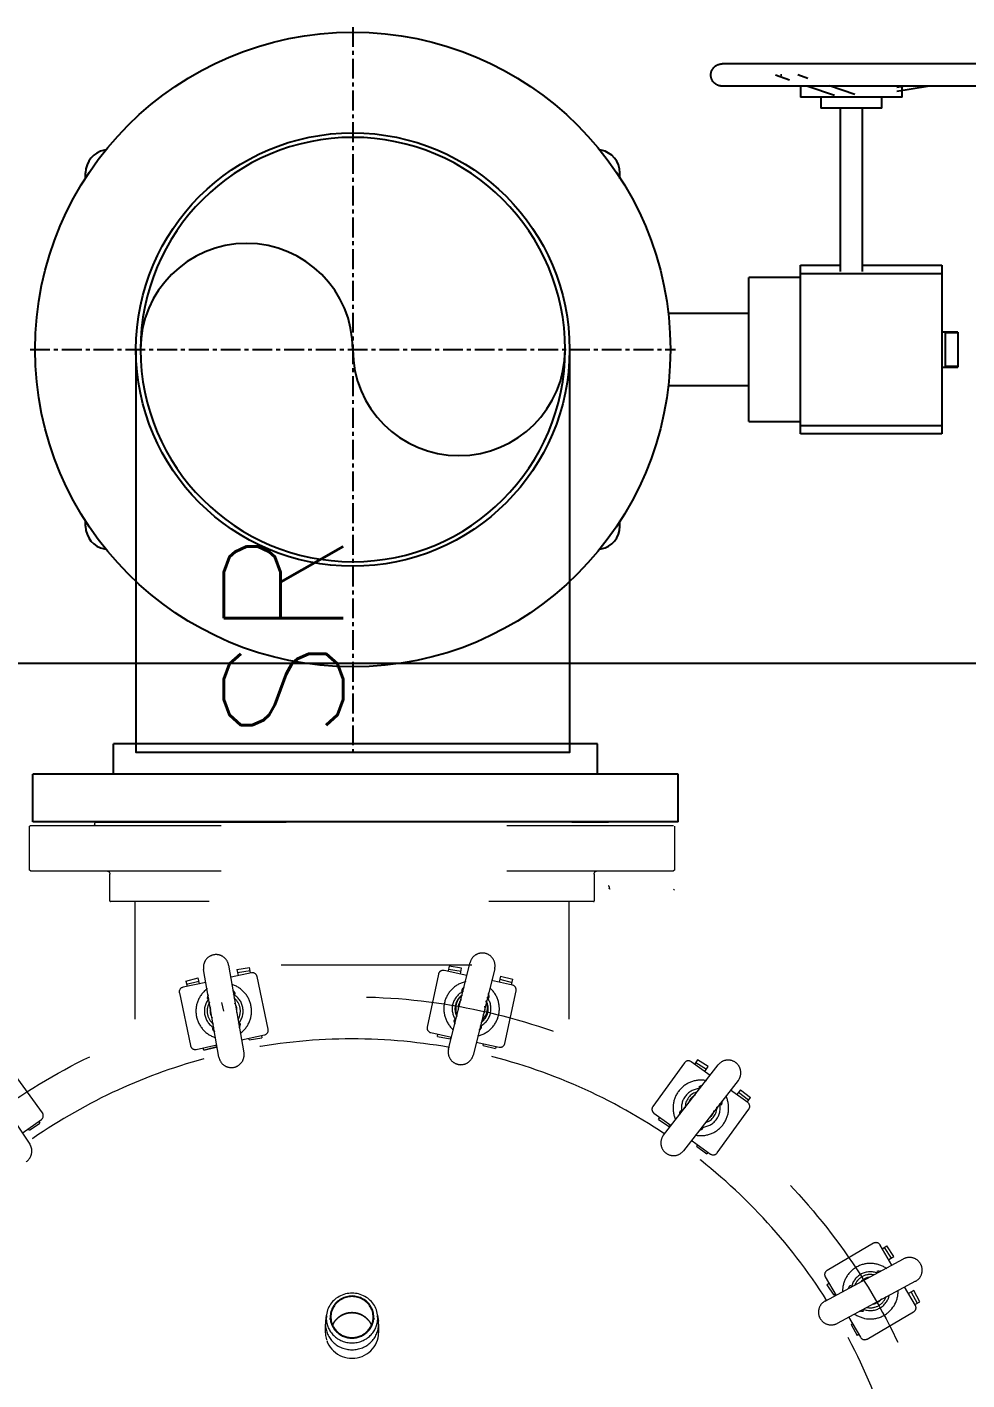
# Model space of a CAD drawing. Extents: x -181672 to 290600, y -29000 to 395522.
# Drawn here: x 1653 to 2244, y 37752 to 38605 of the extents above; entities that cross this region are included whole.
import ezdxf

# ---------------------------------------------------------------- set-up
doc = ezdxf.new("R2010")
doc.units = 0
doc.header["$LTSCALE"] = 10
doc.linetypes.add('XFM7P20PCW$0$CENTER', pattern=[2, 1.25, -0.25, 0.25, -0.25])
doc.linetypes.add('XFM7Q20PCW-200K$0$ACAD_ISO03W100', pattern=[30, 12, -18])
doc.layers.add('XFM7P20PCW$0$P-PCWR-20.7-P', color=252, linetype='Continuous')
doc.layers.add('XFM7Q20PCW-200K$0$PCW EQ (FUTURE)', color=252, linetype='XFM7Q20PCW-200K$0$ACAD_ISO03W100', lineweight=9)
doc.styles.add('XFM7P20PCW$0$Standard', font='txt.shx', dxfattribs={"bigfont": 'chineset.shx'})

# ---------------------------------------------------------------- blocks, each defined once
blk = doc.blocks.new('XFM7P20PCW$0$A$C4C7F1D6B')
at = {"color": 1, "linetype": 'XFM7P20PCW$0$CENTER'}
for p, q in [((0, 203.2), (0, -203.2)), ((203.2, 0), (-254, 0))]:
    blk.add_line(p, q, dxfattribs=at)
at = {"color": 0}
blk.add_lwpolyline([(0, -136.53), (-254, -136.53), (-254, 136.52), (0, 136.52)], dxfattribs=at)
blk.add_circle((0, 0), 136.53, dxfattribs=at)
at = {"color": 0, "style": 'XFM7P20PCW$0$Standard'}
blk.add_text('SR', height=75, dxfattribs=at).set_placement((-246.31, 6.16))
blk = doc.blocks.new('XFM7P20PCW$0$SL250')
at = {"color": 3}
for p, q in [((1.905, -20.32), (1.905, 20.32)), ((4.92125, 20.32), (1.905, 20.32)), ((4.92125, -20.32), (4.92125, 20.32)), ((1.905, 15.24), (0, 15.24)), ((0, -15.24), (0, 15.24)), ((1.905, -15.24), (0, -15.24)), ((4.92125, -20.32), (1.905, -20.32))]:
    blk.add_line(p, q, dxfattribs=at)
blk = doc.blocks.new('XFM7P20PCW$0$BV-250A-T')
for p, q in [((-180, 395.5), (-180, 232.5)), ((-166, 395.5), (-166, 232.5)), ((-11, 381), (11, 381)), ((-11, 381), (-11, 371)), ((-10.49, 381), (-10.49, 373)), ((10.49, 373), (10.49, 381)), ((11, 371), (11, 381)), ((-53.13, 371), (53.13, 371)), ((-53.13, 321), (-53.13, 371)), ((-47.82, 282), (-47.82, 371)), ((-10.65, 373), (-11, 373)), ((-10.49, 373), (10.49, 373)), ((10.53, 373), (11, 373)), ((47.82, 282), (47.82, 371)), ((53.13, 371), (53.13, 282)), ((-162.7, 342.54), (-166.04, 361.99)), ((-166.05, 348.07), (-165.11, 342.54)), ((-159, 346), (-166, 346)), ((-159, 346), (-159, 282)), ((-152, 333.2), (-159, 333.2)), ((-152, 333.2), (-152, 294.8)), ((-160.65, 316.2), (-166.18, 300.1)), ((-49.11, 321), (-152, 321)), ((-152, 307), (-49.11, 307)), ((-53.13, 282), (-53.13, 307)), ((-166.06, 286.45), (-160.29, 303.25)), ((-159, 294.8), (-152, 294.8)), ((-170.87, 286.45), (-173, 280.25)), ((-166, 282), (-159, 282)), ((53.13, 282), (-53.13, 282)), ((-45.33, 282), (-45.33, 249.46)), ((45.33, 249.46), (45.33, 282)), ((-173, 266.25), (-169.96, 275.09)), ((-173, 269.26), (-173, 270.27)), ((45.33, 249.46), (-45.33, 249.46)), ((-22.67, 249.46), (-22.67, 198.66)), ((22.67, 198.66), (22.67, 249.46)), ((-180, 232.42), (-180, 232.5)), ((-179.99, 232.14), (-180, 232.42)), ((-179.97, 231.87), (-179.99, 232.14)), ((-179.94, 231.59), (-179.97, 231.87)), ((-179.9, 231.31), (-179.94, 231.59)), ((-179.85, 231.04), (-179.9, 231.31)), ((-179.78, 230.76), (-179.85, 231.04)), ((-179.71, 230.49), (-179.78, 230.76)), ((-179.62, 230.23), (-179.71, 230.49)), ((-179.52, 229.96), (-179.62, 230.23)), ((-166.36, 230.3), (-166.45, 230.03)), ((-166.27, 230.57), (-166.36, 230.3)), ((-166.2, 230.84), (-166.27, 230.57)), ((-166.14, 231.11), (-166.2, 230.84)), ((-166.09, 231.38), (-166.14, 231.11)), ((-166.05, 231.66), (-166.09, 231.38)), ((-166.02, 231.94), (-166.05, 231.66)), ((-166.01, 232.22), (-166.02, 231.94)), ((-166, 232.5), (-166.01, 232.22)), ((-166, 232.5), (-166, 232.5)), ((-179.42, 229.7), (-179.52, 229.96)), ((-179.3, 229.45), (-179.42, 229.7)), ((-179.17, 229.2), (-179.3, 229.45)), ((-179.04, 228.96), (-179.17, 229.2)), ((-178.89, 228.72), (-179.04, 228.96)), ((-178.73, 228.49), (-178.89, 228.72)), ((-178.57, 228.26), (-178.73, 228.49)), ((-178.4, 228.04), (-178.57, 228.26)), ((-178.21, 227.83), (-178.4, 228.04)), ((-178.02, 227.62), (-178.21, 227.83)), ((-177.82, 227.43), (-178.02, 227.62)), ((-177.62, 227.24), (-177.82, 227.43)), ((-177.4, 227.06), (-177.62, 227.24)), ((-177.18, 226.89), (-177.4, 227.06)), ((-176.95, 226.72), (-177.18, 226.89)), ((-176.72, 226.57), (-176.95, 226.72)), ((-176.48, 226.43), (-176.72, 226.57)), ((-176.23, 226.29), (-176.48, 226.43)), ((-175.98, 226.17), (-176.23, 226.29)), ((-175.73, 226.05), (-175.98, 226.17)), ((-175.47, 225.95), (-175.73, 226.05)), ((-175.2, 225.86), (-175.47, 225.95)), ((-174.93, 225.77), (-175.2, 225.86)), ((-174.66, 225.7), (-174.93, 225.77)), ((-174.39, 225.64), (-174.66, 225.7)), ((-174.12, 225.59), (-174.39, 225.64)), ((-173.84, 225.55), (-174.12, 225.59)), ((-173.56, 225.52), (-173.84, 225.55)), ((-173.28, 225.51), (-173.56, 225.52)), ((-173, 225.5), (-173.28, 225.51)), ((-172.92, 225.5), (-173, 225.5)), ((-172.64, 225.51), (-172.92, 225.5)), ((-172.37, 225.53), (-172.64, 225.51)), ((-172.09, 225.56), (-172.37, 225.53)), ((-171.81, 225.6), (-172.09, 225.56)), ((-171.54, 225.65), (-171.81, 225.6)), ((-171.26, 225.72), (-171.54, 225.65)), ((-170.99, 225.79), (-171.26, 225.72)), ((-170.73, 225.88), (-170.99, 225.79)), ((-170.46, 225.98), (-170.73, 225.88)), ((-170.2, 226.08), (-170.46, 225.98)), ((-169.95, 226.2), (-170.2, 226.08)), ((-169.7, 226.33), (-169.95, 226.2)), ((-169.46, 226.46), (-169.7, 226.33)), ((-169.22, 226.61), (-169.46, 226.46)), ((-168.99, 226.77), (-169.22, 226.61)), ((-168.76, 226.93), (-168.99, 226.77)), ((-168.54, 227.1), (-168.76, 226.93)), ((-168.33, 227.29), (-168.54, 227.1)), ((-168.12, 227.48), (-168.33, 227.29)), ((-167.93, 227.68), (-168.12, 227.48)), ((-167.74, 227.88), (-167.93, 227.68)), ((-167.56, 228.1), (-167.74, 227.88)), ((-167.39, 228.32), (-167.56, 228.1)), ((-167.22, 228.55), (-167.39, 228.32)), ((-167.07, 228.78), (-167.22, 228.55)), ((-166.93, 229.02), (-167.07, 228.78)), ((-166.79, 229.27), (-166.93, 229.02)), ((-166.67, 229.52), (-166.79, 229.27)), ((-166.55, 229.77), (-166.67, 229.52)), ((-166.45, 230.03), (-166.55, 229.77)), ((-107.84, 168.25), (-111.38, 168.25)), ((111.38, 168.25), (107.84, 168.25)), ((-125.6, 156.35), (-125.6, 155.59)), ((125.6, 155.59), (125.6, 156.35)), ((-125.6, -155.59), (-125.6, -156.35)), ((125.6, -156.35), (125.6, -155.59)), ((-107.84, -168.25), (-111.38, -168.25)), ((111.38, -168.25), (107.84, -168.25))]:
    blk.add_line(p, q)
blk.add_circle((0, 0), 200)
for centre, start, end in [((-111.38, 153.81), 90, 169.86853), ((111.38, 153.81), 10.13147, 90), ((-111.38, -153.81), 190.13147, 270), ((111.38, -153.81), 270, 349.86853)]:
    blk.add_arc(centre, 14.44, start, end)
blk = doc.blocks.new('XFM7P20PCW')
at = {"layer": 'XFM7P20PCW$0$P-PCWR-20.7-P'}
for centre, radius, start, end in [((1857.76924, 38401.73953), 133.7, 90, 270), ((1857.76924, 38401.73953), 133.7, 270, 90), ((1790.91924, 38401.73953), 66.85, 0, 180), ((1924.61924, 38401.73953), 66.85, 180, 0)]:
    blk.add_arc(centre, radius, start, end, dxfattribs=at)
for name, rotation in [('XFM7P20PCW$0$A$C4C7F1D6B', 90), ('XFM7P20PCW$0$BV-250A-T', 270)]:
    blk.add_blockref(name, (1857.76924, 38401.73953), dxfattribs=dict(at, rotation=rotation))
at = {"layer": 'XFM7P20PCW$0$P-PCWR-20.7-P', "xscale": -10, "yscale": 10, "zscale": 10, "rotation": 90}
blk.add_blockref('XFM7P20PCW$0$SL250', (1859.54623, 38153.26996), dxfattribs=at)
blk = doc.blocks.new('XFM7Q20PCW-200K$0$漢唐美光 8NHV4A-10FDA-NC150-M - 漢唐美光 8NHV4A-10FDA-NC150-M-V1107-CUB_L40')
for p, q in [((-711.77, 264.81), (-723.39, 258.04)), ((-714, 267.71), (-721.05, 263.93)), ((-720.11, 262.17), (-713.06, 265.95)), ((-712.54, 264.99), (-714, 267.71)), ((-721.05, 263.93), (-719.21, 260.5)), ((-690.55, 234.35), (-707.67, 263.73)), ((-737.02, 250.09), (-749.78, 242.65)), ((-742.6, 251.18), (-749.31, 246.82)), ((-748.22, 245.14), (-741.51, 249.5)), ((-740.56, 248.05), (-742.6, 251.18)), ((-747.47, 244), (-749.31, 246.82)), ((-733.4, 243.18), (-733.44, 243.32)), ((-750.87, 238.54), (-733.74, 209.17)), ((-704.48, 222.76), (-691.63, 230.25)), ((-708.13, 229.76), (-708.01, 229.72)), ((-708.01, 229.71), (-707.97, 229.58)), ((-699.76, 224.28), (-700.26, 225.22)), ((-699.76, 224.28), (-692.71, 228.07)), ((-693.34, 229.25), (-692.71, 228.07)), ((-729.64, 208.09), (-718.06, 214.84)), ((-724.8, 209.08), (-718.09, 213.43)), ((-718.75, 214.44), (-718.09, 213.43)), ((-724.8, 209.08), (-725.66, 210.41)), ((-847.65, 154.7), (-842.73, 161.02)), ((-847.65, 154.7), (-844.57, 152.31)), ((-839.52, 159.26), (-847.4, 148.37)), ((-846.07, 153.47), (-841.16, 159.79)), ((-839.88, 158.8), (-842.73, 161.02)), ((-807.78, 140.01), (-835.33, 159.94)), ((-840.84, 143.42), (-840.72, 143.36)), ((-840.72, 143.36), (-840.7, 143.23)), ((-862.18, 134.32), (-866.55, 127.62)), ((-856.65, 135.58), (-865.3, 123.61)), ((-864.88, 126.53), (-860.51, 133.23)), ((-859.06, 132.28), (-862.18, 134.32)), ((-850.54, 130.73), (-850.63, 130.84)), ((-850.43, 130.72), (-850.54, 130.73)), ((-822, 128.69), (-821.87, 128.7)), ((-821.87, 128.7), (-821.78, 128.59)), ((-815.49, 124.23), (-807.11, 135.82)), ((-812.12, 127.08), (-807.21, 133.39)), ((-808.27, 134.21), (-807.21, 133.39)), ((-866.55, 127.62), (-863.97, 125.93)), ((-864.63, 119.42), (-837.08, 99.5)), ((-812.12, 127.08), (-812.96, 127.73)), ((-1014.13, -292.44), (-1014.13, 112.56)), ((-1013.63, 113.06), (-986.03, 113.06)), ((-986.03, 113.06), (-985.53, 112.56)), ((-985.53, -292.44), (-985.53, 112.56)), ((-974.07, 112.56), (-973.57, 113.06)), ((-832.89, 100.17), (-825.04, 111.03)), ((-828.87, 103.03), (-830.19, 103.9)), ((-828.87, 103.03), (-824.49, 109.73)), ((-825.5, 110.39), (-824.49, 109.73)), ((-1016.13, -251.47), (-1016.13, 71.6)), ((-975.57, 72.06), (-974.57, 72.06)), ((-983.53, 62.56), (-966.63, 62.56)), ((-966.63, 46.61), (-892.18, 46.61)), ((-919.17, 3.57), (-917.24, 11.33)), ((-913.73, 10.46), (-917.24, 11.33)), ((-917.23, 3.09), (-915.3, 10.85)), ((-913.59, 11.03), (-916.38, -2.12)), ((-876.77, 6.28), (-910.03, 13.34)), ((-919.17, 3.57), (-915.39, 2.63)), ((-877.55, -11.82), (-874.46, 2.73)), ((-875.51, -7.31), (-873.57, 0.46)), ((-874.87, 0.78), (-873.57, 0.46)), ((-908.38, -3.99), (-908.25, -3.99)), ((-908.25, -3.99), (-908.17, -4.11)), ((-875.51, -7.31), (-876.53, -7.05)), ((-885.19, -9.83), (-885.07, -9.76)), ((-885.07, -9.76), (-884.95, -9.83)), ((-924.21, -20.95), (-925.49, -28.85)), ((-920.51, -21.55), (-924.21, -20.95)), ((-923.52, -29.17), (-922.24, -21.27)), ((-919.66, -17.56), (-922.72, -32.01)), ((-912.11, -19.52), (-912.24, -19.46)), ((-925.49, -28.85), (-922.45, -29.34)), ((-883.6, -40.32), (-880.81, -27.21)), ((-881.08, -36.07), (-879.79, -28.17)), ((-880.98, -27.98), (-879.79, -28.17)), ((-920.41, -35.57), (-887.15, -42.63)), ((-881.08, -36.07), (-882.64, -35.82)), ((-705.63, -73.83), (-701.83, -73.36)), ((-701.21, -76.64), (-701.9, -76.64)), ((-699.92, -73.24), (-694.41, -73.24)), ((-701.83, -106.53), (-705.63, -106.06)), ((-701.21, -103.24), (-701.9, -103.24)), ((-694.41, -106.64), (-699.92, -106.64)), ((-885.71, -142.75), (-918.97, -149.76)), ((-921.29, -153.31), (-918.61, -166.06)), ((-879.08, -159.62), (-882.15, -145.06)), ((-881.74, -147.01), (-880.42, -146.78)), ((-879.05, -154.66), (-880.42, -146.78)), ((-921.19, -153.9), (-924.75, -154.52)), ((-923.38, -162.4), (-924.75, -154.52)), ((-923.38, -162.4), (-919.54, -161.73)), ((-921.41, -162.05), (-922.78, -154.17)), ((-886.88, -160.89), (-886.8, -160.78)), ((-879.05, -154.66), (-880.09, -154.84)), ((-910.45, -164.94), (-910.32, -164.89)), ((-910.32, -164.89), (-910.21, -164.96)), ((-897.19, -170.72), (-902.54, -171.9)), ((-884.05, -176.54), (-884.16, -176.47)), ((-883.92, -176.49), (-884.05, -176.54)), ((-873.08, -188.12), (-875.84, -175.01)), ((-875.68, -175.78), (-874.61, -175.5)), ((-872.49, -183.22), (-874.52, -175.48)), ((-914.42, -185.91), (-918.05, -186.86)), ((-916.03, -194.6), (-918.05, -186.86)), ((-914.1, -194.09), (-916.12, -186.35)), ((-915.26, -181.91), (-912.22, -196.37)), ((-907.57, -180.65), (-907.71, -180.64)), ((-872.49, -183.22), (-874.03, -183.62)), ((-916.03, -194.6), (-912.79, -193.75)), ((-908.66, -198.68), (-875.4, -191.67)), ((-892.18, -226.49), (-966.63, -226.49)), ((-966.63, -242.44), (-983.53, -242.44)), ((-1014.63, -251.94), (-1015.63, -251.94)), ((-833.05, -284.9), (-860.63, -304.78)), ((-820.17, -297.64), (-828.86, -285.58)), ((-827.7, -287.19), (-826.59, -286.44)), ((-822.14, -293.09), (-826.59, -286.44)), ((-1013.63, -292.94), (-1014.13, -292.44)), ((-986.03, -292.94), (-1013.63, -292.94)), ((-985.53, -292.44), (-986.03, -292.94)), ((-822.14, -293.09), (-823.02, -293.68))]:
    blk.add_line(p, q)
at = {"flags": 128}
for points in [[(-737.74, 268.16), (-738.02, 268.01), (-738.29, 267.84), (-738.56, 267.66), (-738.82, 267.47), (-739.07, 267.27), (-739.31, 267.06), (-739.54, 266.84), (-739.77, 266.61), (-739.98, 266.38), (-740.19, 266.13), (-740.38, 265.88), (-740.57, 265.62), (-740.74, 265.35), (-740.91, 265.08), (-741.06, 264.79), (-741.2, 264.51), (-741.33, 264.22), (-741.45, 263.92), (-741.55, 263.62), (-741.65, 263.31), (-741.73, 263), (-741.8, 262.69), (-741.86, 262.37), (-741.9, 262.06), (-741.93, 261.74), (-741.95, 261.42), (-741.96, 261.1), (-741.95, 260.78), (-741.93, 260.46), (-741.9, 260.14), (-741.85, 259.82), (-741.79, 259.51), (-741.72, 259.2), (-741.64, 258.89), (-741.54, 258.58), (-741.44, 258.28), (-741.32, 257.98), (-741.19, 257.69), (-741.04, 257.41), (-741, 257.33)], [(-726.91, 264.9), (-727.06, 265.18), (-727.23, 265.45), (-727.41, 265.72), (-727.6, 265.98), (-727.8, 266.23), (-728.01, 266.47), (-728.23, 266.7), (-728.46, 266.93), (-728.69, 267.14), (-728.94, 267.35), (-729.19, 267.54), (-729.45, 267.73), (-729.72, 267.9), (-730, 268.07), (-730.28, 268.22), (-730.56, 268.36), (-730.86, 268.49), (-731.15, 268.61), (-731.45, 268.71), (-731.76, 268.81), (-732.07, 268.89), (-732.38, 268.96), (-732.7, 269.02), (-733.01, 269.06), (-733.33, 269.09), (-733.65, 269.11), (-733.97, 269.12), (-734.29, 269.11), (-734.61, 269.09), (-734.93, 269.06), (-735.25, 269.01), (-735.56, 268.95), (-735.87, 268.88), (-736.18, 268.8), (-736.49, 268.7), (-736.79, 268.6), (-737.09, 268.48), (-737.38, 268.35), (-737.66, 268.2), (-737.74, 268.16)], [(-726.91, 264.9), (-700.41, 215.57)], [(-714.5, 208), (-741, 257.33)], [(-733.38, 243.14), (-733.28, 242.93), (-733.21, 242.73), (-733.17, 242.55), (-733.16, 242.46)], [(-733.2, 242.96), (-733.37, 242), (-733.33, 241.08), (-733.04, 240.64), (-732.59, 240.67), (-732.3, 240.84)], [(-708.25, 229.78), (-708.04, 230.89), (-708.08, 231.82), (-708.37, 232.26), (-708.82, 232.23), (-709.4, 231.83)], [(-708.03, 229.76), (-708.13, 229.97), (-708.2, 230.17), (-708.24, 230.34), (-708.25, 230.44)], [(-722.57, 222.75), (-722.55, 222.73), (-722.45, 222.64), (-722.26, 222.4), (-722.13, 222.19)], [(-703.67, 204.73), (-703.39, 204.89), (-703.12, 205.06), (-702.85, 205.24), (-702.6, 205.43), (-702.35, 205.63), (-702.1, 205.84), (-701.87, 206.06), (-701.65, 206.28), (-701.43, 206.52), (-701.22, 206.77), (-701.03, 207.02), (-700.84, 207.28), (-700.67, 207.55), (-700.5, 207.82), (-700.35, 208.1), (-700.21, 208.39), (-700.08, 208.68), (-699.96, 208.98), (-699.86, 209.28), (-699.76, 209.59), (-699.68, 209.9), (-699.61, 210.21), (-699.56, 210.52), (-699.51, 210.84), (-699.48, 211.16), (-699.46, 211.48), (-699.46, 211.8), (-699.46, 212.12), (-699.48, 212.44), (-699.52, 212.76), (-699.56, 213.07), (-699.62, 213.39), (-699.69, 213.7), (-699.77, 214.01), (-699.87, 214.32), (-699.97, 214.62), (-700.09, 214.91), (-700.22, 215.21), (-700.37, 215.49), (-700.41, 215.57)], [(-714.5, 208), (-714.35, 207.72), (-714.18, 207.45), (-714, 207.18), (-713.81, 206.92), (-713.61, 206.67), (-713.4, 206.43), (-713.18, 206.2), (-712.95, 205.97), (-712.72, 205.76), (-712.47, 205.55), (-712.22, 205.36), (-711.96, 205.17), (-711.69, 205), (-711.42, 204.83), (-711.13, 204.68), (-710.85, 204.54), (-710.56, 204.41), (-710.26, 204.29), (-709.96, 204.18), (-709.65, 204.09), (-709.34, 204.01), (-709.03, 203.94), (-708.71, 203.88), (-708.4, 203.84), (-708.08, 203.81), (-707.76, 203.79), (-707.44, 203.78), (-707.12, 203.79), (-706.8, 203.81), (-706.48, 203.84), (-706.16, 203.89), (-705.85, 203.95), (-705.54, 204.02), (-705.23, 204.1), (-704.92, 204.19), (-704.62, 204.3), (-704.32, 204.42), (-704.03, 204.55), (-703.75, 204.69), (-703.67, 204.73)], [(-853.4, 153.22), (-853.65, 153.41), (-853.92, 153.59), (-854.19, 153.76), (-854.46, 153.92), (-854.75, 154.07), (-855.04, 154.21), (-855.33, 154.33), (-855.63, 154.44), (-855.93, 154.55), (-856.24, 154.63), (-856.55, 154.71), (-856.87, 154.77), (-857.18, 154.83), (-857.5, 154.86), (-857.82, 154.89), (-858.14, 154.9), (-858.46, 154.9), (-858.78, 154.89), (-859.1, 154.87), (-859.41, 154.83), (-859.73, 154.78), (-860.04, 154.71), (-860.36, 154.64), (-860.66, 154.55), (-860.97, 154.45), (-861.27, 154.34), (-861.56, 154.21), (-861.85, 154.08), (-862.13, 153.93), (-862.41, 153.77), (-862.68, 153.6), (-862.95, 153.42), (-863.21, 153.23), (-863.45, 153.03), (-863.69, 152.82), (-863.93, 152.6), (-864.15, 152.37), (-864.36, 152.13), (-864.57, 151.88), (-864.62, 151.82)], [(-864.62, 151.82), (-864.81, 151.56), (-864.99, 151.3), (-865.16, 151.03), (-865.32, 150.75), (-865.47, 150.46), (-865.61, 150.17), (-865.73, 149.88), (-865.85, 149.58), (-865.95, 149.28), (-866.04, 148.97), (-866.11, 148.66), (-866.18, 148.35), (-866.23, 148.03), (-866.27, 147.71), (-866.29, 147.39), (-866.3, 147.07), (-866.3, 146.75), (-866.29, 146.43), (-866.27, 146.11), (-866.23, 145.8), (-866.18, 145.48), (-866.12, 145.17), (-866.04, 144.86), (-865.95, 144.55), (-865.85, 144.24), (-865.74, 143.95), (-865.61, 143.65), (-865.48, 143.36), (-865.33, 143.08), (-865.17, 142.8), (-865, 142.53), (-864.82, 142.26), (-864.63, 142.01), (-864.43, 141.76), (-864.22, 141.52), (-864, 141.28), (-863.77, 141.06), (-863.53, 140.85), (-863.29, 140.64), (-863.22, 140.59)], [(-853.08, 152.97), (-853.4, 153.22)], [(-853.4, 153.22), (-809.19, 118.84)], [(-819.01, 106.21), (-863.22, 140.59)], [(-840.05, 143), (-840.07, 143), (-840.2, 143.05), (-840.47, 143.19), (-840.68, 143.33)], [(-850.5, 130.7), (-850.33, 130.55), (-850.18, 130.39), (-850.07, 130.25), (-850.02, 130.17)], [(-850.27, 130.61), (-850.04, 129.67), (-849.62, 128.84), (-849.18, 128.55), (-848.78, 128.76), (-848.41, 129.36)], [(-822.11, 128.66), (-822.37, 129.77), (-822.79, 130.59), (-823.22, 130.88), (-823.62, 130.67)], [(-821.9, 128.73), (-822.08, 128.88), (-822.23, 129.04), (-822.34, 129.18), (-822.39, 129.26)], [(-832.36, 116.44), (-832.34, 116.43), (-832.2, 116.38), (-831.93, 116.24), (-831.73, 116.1)], [(-809.19, 118.84), (-809.82, 119.34)], [(-807.79, 107.62), (-807.59, 107.87), (-807.41, 108.14), (-807.24, 108.41), (-807.08, 108.69), (-806.94, 108.97), (-806.8, 109.26), (-806.67, 109.55), (-806.56, 109.85), (-806.46, 110.16), (-806.37, 110.46), (-806.3, 110.77), (-806.23, 111.09), (-806.18, 111.4), (-806.14, 111.72), (-806.12, 112.04), (-806.1, 112.36), (-806.1, 112.68), (-806.11, 113), (-806.14, 113.32), (-806.18, 113.64), (-806.23, 113.95), (-806.29, 114.27), (-806.37, 114.58), (-806.46, 114.88), (-806.56, 115.19), (-806.67, 115.49), (-806.79, 115.78), (-806.93, 116.07), (-807.08, 116.36), (-807.23, 116.63), (-807.4, 116.91), (-807.58, 117.17), (-807.78, 117.43), (-807.98, 117.68), (-808.19, 117.92), (-808.41, 118.15), (-808.64, 118.37), (-808.88, 118.59), (-809.12, 118.79), (-809.19, 118.84)], [(-819.01, 106.21), (-818.76, 106.02), (-818.49, 105.84), (-818.22, 105.67), (-817.94, 105.51), (-817.66, 105.36), (-817.37, 105.23), (-817.08, 105.1), (-816.78, 104.99), (-816.47, 104.89), (-816.16, 104.8), (-815.85, 104.72), (-815.54, 104.66), (-815.22, 104.61), (-814.91, 104.57), (-814.59, 104.54), (-814.27, 104.53), (-813.95, 104.53), (-813.63, 104.54), (-813.31, 104.57), (-812.99, 104.6), (-812.68, 104.66), (-812.36, 104.72), (-812.05, 104.79), (-811.74, 104.88), (-811.44, 104.98), (-811.14, 105.1), (-810.85, 105.22), (-810.56, 105.36), (-810.27, 105.5), (-809.99, 105.66), (-809.72, 105.83), (-809.46, 106.01), (-809.2, 106.2), (-808.95, 106.4), (-808.71, 106.61), (-808.48, 106.83), (-808.26, 107.06), (-808.04, 107.3), (-807.84, 107.55), (-807.79, 107.62)], [(-819.01, 106.21), (-819.01, 106.21)], [(-975.57, 72.06), (-975.59, 72.06), (-975.61, 72.05), (-975.63, 72.05), (-975.65, 72.05), (-975.67, 72.05), (-975.69, 72.04), (-975.71, 72.04), (-975.73, 72.03), (-975.75, 72.02), (-975.77, 72.02), (-975.79, 72.01), (-975.8, 72), (-975.82, 71.99), (-975.84, 71.98), (-975.86, 71.97), (-975.87, 71.96), (-975.89, 71.95), (-975.9, 71.93), (-975.92, 71.92), (-975.93, 71.9), (-975.95, 71.89), (-975.96, 71.87), (-975.97, 71.86), (-975.98, 71.84), (-975.99, 71.83), (-976.01, 71.81), (-976.01, 71.79), (-976.02, 71.77), (-976.03, 71.76), (-976.04, 71.74), (-976.05, 71.72), (-976.05, 71.7), (-976.06, 71.68), (-976.06, 71.66), (-976.07, 71.64), (-976.07, 71.62), (-976.07, 71.6), (-976.07, 71.58), (-976.07, 71.56), (-976.07, 71.56)], [(-974.07, 72.56), (-974.07, 72.54), (-974.08, 72.52), (-974.08, 72.5), (-974.08, 72.48), (-974.08, 72.46), (-974.09, 72.44), (-974.09, 72.42), (-974.1, 72.4), (-974.11, 72.38), (-974.11, 72.36), (-974.12, 72.34), (-974.13, 72.33), (-974.14, 72.31), (-974.15, 72.29), (-974.16, 72.27), (-974.17, 72.26), (-974.19, 72.24), (-974.2, 72.23), (-974.21, 72.21), (-974.23, 72.2), (-974.24, 72.18), (-974.26, 72.17), (-974.27, 72.16), (-974.29, 72.15), (-974.3, 72.14), (-974.32, 72.13), (-974.34, 72.12), (-974.36, 72.11), (-974.37, 72.1), (-974.39, 72.09), (-974.41, 72.08), (-974.43, 72.08), (-974.45, 72.07), (-974.47, 72.07), (-974.49, 72.06), (-974.51, 72.06), (-974.53, 72.06), (-974.55, 72.06), (-974.57, 72.06), (-974.57, 72.06)], [(-983.53, 62.56), (-983.61, 62.56), (-983.69, 62.56), (-983.77, 62.57), (-983.85, 62.58), (-983.93, 62.6), (-984.01, 62.61), (-984.08, 62.63), (-984.16, 62.66), (-984.23, 62.68), (-984.31, 62.71), (-984.38, 62.75), (-984.45, 62.78), (-984.52, 62.82), (-984.59, 62.86), (-984.66, 62.91), (-984.72, 62.95), (-984.79, 63), (-984.85, 63.05), (-984.91, 63.11), (-984.96, 63.16), (-985.02, 63.22), (-985.07, 63.28), (-985.12, 63.34), (-985.17, 63.41), (-985.21, 63.48), (-985.25, 63.54), (-985.29, 63.61), (-985.33, 63.69), (-985.36, 63.76), (-985.39, 63.83), (-985.42, 63.91), (-985.45, 63.98), (-985.47, 64.06), (-985.49, 64.14), (-985.5, 64.22), (-985.51, 64.3), (-985.52, 64.38), (-985.53, 64.45), (-985.53, 64.53), (-985.53, 64.56)], [(-966.13, 62.06), (-966.13, 62.08), (-966.13, 62.1), (-966.13, 62.12), (-966.14, 62.14), (-966.14, 62.16), (-966.14, 62.18), (-966.15, 62.19), (-966.16, 62.21), (-966.16, 62.23), (-966.17, 62.25), (-966.18, 62.27), (-966.19, 62.29), (-966.2, 62.3), (-966.21, 62.32), (-966.22, 62.34), (-966.23, 62.35), (-966.24, 62.37), (-966.25, 62.39), (-966.27, 62.4), (-966.28, 62.42), (-966.3, 62.43), (-966.31, 62.44), (-966.33, 62.45), (-966.34, 62.47), (-966.36, 62.48), (-966.38, 62.49), (-966.39, 62.5), (-966.41, 62.51), (-966.43, 62.51), (-966.45, 62.52), (-966.47, 62.53), (-966.49, 62.54), (-966.51, 62.54), (-966.53, 62.55), (-966.54, 62.55), (-966.56, 62.55), (-966.58, 62.55), (-966.6, 62.56), (-966.62, 62.56), (-966.63, 62.56)], [(-966.13, 62.06), (-966.13, -3.77)], [(-923.83, -0.11), (-924.14, -0.04), (-924.46, 0.02), (-924.77, 0.06), (-925.09, 0.1), (-925.41, 0.12), (-925.73, 0.13), (-926.05, 0.12), (-926.37, 0.1), (-926.69, 0.07), (-927, 0.03), (-927.32, -0.03), (-927.63, -0.1), (-927.94, -0.18), (-928.25, -0.27), (-928.55, -0.38), (-928.85, -0.49), (-929.14, -0.62), (-929.43, -0.76), (-929.71, -0.92), (-929.98, -1.08), (-930.25, -1.25), (-930.51, -1.44), (-930.77, -1.63), (-931.01, -1.84), (-931.25, -2.05), (-931.48, -2.28), (-931.7, -2.51), (-931.91, -2.75), (-932.11, -3), (-932.3, -3.26), (-932.48, -3.52), (-932.64, -3.8), (-932.8, -4.08), (-932.95, -4.36), (-933.08, -4.65), (-933.21, -4.95), (-933.32, -5.25), (-933.42, -5.55), (-933.5, -5.86), (-933.52, -5.94)], [(-933.52, -5.94), (-933.6, -6.25), (-933.65, -6.57), (-933.7, -6.88), (-933.73, -7.2), (-933.75, -7.52), (-933.76, -7.84), (-933.76, -8.16), (-933.74, -8.48), (-933.71, -8.8), (-933.67, -9.12), (-933.61, -9.43), (-933.54, -9.74), (-933.46, -10.05), (-933.37, -10.36), (-933.26, -10.66), (-933.14, -10.96), (-933.01, -11.25), (-932.87, -11.54), (-932.72, -11.82), (-932.56, -12.1), (-932.38, -12.36), (-932.2, -12.63), (-932, -12.88), (-931.8, -13.13), (-931.58, -13.36), (-931.36, -13.59), (-931.13, -13.81), (-930.88, -14.02), (-930.63, -14.22), (-930.38, -14.41), (-930.11, -14.59), (-929.84, -14.76), (-929.56, -14.91), (-929.28, -15.06), (-928.99, -15.2), (-928.69, -15.32), (-928.39, -15.43), (-928.09, -15.53), (-927.78, -15.62), (-927.7, -15.64)], [(-923.83, -0.11), (-869.49, -13.65)], [(-907.48, -4.05), (-907.51, -4.06), (-907.65, -4.07), (-907.95, -4.05), (-908.2, -4)], [(-885.28, -9.9), (-885.96, -9), (-886.68, -8.41), (-887.2, -8.32), (-887.48, -8.68), (-887.57, -9.32)], [(-873.36, -29.17), (-927.7, -15.64)], [(-926.07, -14.59), (-926.07, -171.1)], [(-885.12, -9.75), (-885.34, -9.69), (-885.54, -9.6), (-885.69, -9.52), (-885.77, -9.46)], [(-863.66, -23.34), (-863.59, -23.03), (-863.53, -22.72), (-863.48, -22.4), (-863.45, -22.08), (-863.43, -21.76), (-863.42, -21.44), (-863.43, -21.12), (-863.45, -20.8), (-863.48, -20.48), (-863.52, -20.17), (-863.58, -19.85), (-863.64, -19.54), (-863.72, -19.23), (-863.82, -18.92), (-863.92, -18.62), (-864.04, -18.32), (-864.17, -18.03), (-864.31, -17.74), (-864.46, -17.46), (-864.63, -17.19), (-864.8, -16.92), (-864.99, -16.66), (-865.18, -16.4), (-865.39, -16.16), (-865.6, -15.92), (-865.83, -15.69), (-866.06, -15.47), (-866.3, -15.26), (-866.55, -15.06), (-866.81, -14.87), (-867.07, -14.69), (-867.34, -14.53), (-867.62, -14.37), (-867.91, -14.22), (-868.2, -14.09), (-868.49, -13.96), (-868.79, -13.85), (-869.1, -13.75), (-869.41, -13.67), (-869.49, -13.65)], [(-912.07, -19.53), (-911.84, -19.6), (-911.64, -19.68), (-911.49, -19.77), (-911.41, -19.82)], [(-911.81, -19.52), (-911.22, -20.29), (-910.5, -20.88), (-909.99, -20.96), (-909.71, -20.61), (-909.61, -19.95)], [(-889.7, -25.23), (-889.68, -25.22), (-889.53, -25.21), (-889.23, -25.23), (-888.99, -25.28)], [(-873.36, -29.17), (-873.04, -29.24), (-872.73, -29.3), (-872.41, -29.35), (-872.09, -29.38), (-871.77, -29.4), (-871.45, -29.41), (-871.14, -29.4), (-870.82, -29.39), (-870.5, -29.36), (-870.18, -29.31), (-869.86, -29.26), (-869.55, -29.19), (-869.24, -29.11), (-868.94, -29.01), (-868.63, -28.91), (-868.34, -28.79), (-868.04, -28.66), (-867.76, -28.52), (-867.48, -28.37), (-867.2, -28.2), (-866.93, -28.03), (-866.67, -27.84), (-866.42, -27.65), (-866.17, -27.44), (-865.93, -27.23), (-865.71, -27.01), (-865.49, -26.77), (-865.28, -26.53), (-865.08, -26.28), (-864.89, -26.02), (-864.71, -25.76), (-864.54, -25.49), (-864.38, -25.21), (-864.24, -24.92), (-864.1, -24.63), (-863.98, -24.34), (-863.87, -24.04), (-863.77, -23.73), (-863.68, -23.43), (-863.66, -23.34)], [(-689.65, -105.88), (-688.18, -105.31), (-686.77, -104.59), (-685.44, -103.73), (-684.18, -102.74), (-683.03, -101.63), (-681.98, -100.4), (-681.06, -99.08), (-680.26, -97.67), (-679.59, -96.19), (-679.07, -94.66), (-678.69, -93.08), (-678.47, -91.48), (-678.39, -89.87), (-678.48, -88.27), (-678.72, -86.67), (-679.11, -85.1), (-679.64, -83.57), (-680.32, -82.09), (-681.13, -80.69), (-682.07, -79.38), (-683.12, -78.16), (-684.29, -77.05), (-685.55, -76.07), (-686.89, -75.23), (-688.31, -74.52), (-689.78, -73.97), (-691.3, -73.57), (-692.85, -73.33), (-694.41, -73.25)], [(-694.41, -106.64), (-694.34, -106.64), (-694.28, -106.64)], [(-694.28, -106.64), (-692.71, -106.55), (-691.17, -106.29), (-689.94, -105.97)], [(-926.14, -167.65), (-870.98, -158.02)], [(-886.94, -160.99), (-887.93, -160.44), (-888.82, -160.19), (-889.33, -160.32), (-889.44, -160.76), (-889.27, -161.39)], [(-886.84, -160.79), (-887.08, -160.82), (-887.29, -160.82), (-887.47, -160.81), (-887.56, -160.79)], [(-886.8, -160.78), (-886.66, -160.79), (-886.32, -160.88)], [(-861.72, -164.53), (-861.78, -164.21), (-861.86, -163.9), (-861.94, -163.59), (-862.04, -163.29), (-862.15, -162.99), (-862.27, -162.69), (-862.41, -162.4), (-862.55, -162.12), (-862.71, -161.84), (-862.88, -161.57), (-863.06, -161.3), (-863.25, -161.04), (-863.45, -160.79), (-863.66, -160.55), (-863.87, -160.32), (-864.1, -160.09), (-864.34, -159.88), (-864.58, -159.67), (-864.84, -159.48), (-865.1, -159.29), (-865.37, -159.12), (-865.64, -158.95), (-865.92, -158.8), (-866.21, -158.66), (-866.5, -158.53), (-866.8, -158.41), (-867.1, -158.3), (-867.41, -158.21), (-867.72, -158.13), (-868.03, -158.06), (-868.34, -158), (-868.66, -157.96), (-868.98, -157.93), (-869.3, -157.91), (-869.62, -157.9), (-869.94, -157.91), (-870.26, -157.93), (-870.58, -157.96), (-870.89, -158.01), (-870.98, -158.02)], [(-926.14, -167.65), (-926.46, -167.71), (-926.77, -167.78), (-927.08, -167.87), (-927.38, -167.97), (-927.68, -168.08), (-927.98, -168.2), (-928.27, -168.34), (-928.55, -168.48), (-928.83, -168.64), (-929.1, -168.81), (-929.37, -168.99), (-929.63, -169.17), (-929.88, -169.37), (-930.12, -169.58), (-930.35, -169.8), (-930.58, -170.03), (-930.79, -170.27), (-931, -170.51), (-931.19, -170.77), (-931.38, -171.03), (-931.55, -171.29), (-931.72, -171.57), (-931.87, -171.85), (-932.01, -172.14), (-932.14, -172.43), (-932.26, -172.73), (-932.37, -173.03), (-932.46, -173.33), (-932.54, -173.64), (-932.61, -173.96), (-932.67, -174.27), (-932.71, -174.59), (-932.74, -174.91), (-932.76, -175.23), (-932.77, -175.55), (-932.76, -175.87), (-932.74, -176.19), (-932.71, -176.5), (-932.66, -176.82), (-932.65, -176.91)], [(-909.6, -164.64), (-909.62, -164.65), (-909.75, -164.72), (-910.03, -164.82), (-910.28, -164.88)], [(-868.23, -173.78), (-867.91, -173.72), (-867.6, -173.65), (-867.29, -173.56), (-866.99, -173.46), (-866.69, -173.35), (-866.39, -173.23), (-866.1, -173.1), (-865.82, -172.95), (-865.54, -172.79), (-865.27, -172.63), (-865, -172.45), (-864.74, -172.26), (-864.49, -172.06), (-864.25, -171.85), (-864.02, -171.63), (-863.79, -171.4), (-863.58, -171.17), (-863.37, -170.92), (-863.18, -170.67), (-862.99, -170.41), (-862.82, -170.14), (-862.65, -169.86), (-862.5, -169.58), (-862.36, -169.3), (-862.23, -169), (-862.11, -168.71), (-862, -168.4), (-861.91, -168.1), (-861.83, -167.79), (-861.76, -167.48), (-861.7, -167.16), (-861.66, -166.84), (-861.63, -166.53), (-861.61, -166.21), (-861.6, -165.89), (-861.61, -165.57), (-861.63, -165.25), (-861.66, -164.93), (-861.71, -164.61), (-861.72, -164.53)], [(-932.65, -176.91), (-932.59, -177.22), (-932.51, -177.53), (-932.43, -177.84), (-932.33, -178.14), (-932.22, -178.44), (-932.1, -178.74), (-931.96, -179.03), (-931.82, -179.31), (-931.66, -179.59), (-931.49, -179.87), (-931.31, -180.13), (-931.12, -180.39), (-930.92, -180.64), (-930.71, -180.88), (-930.5, -181.12), (-930.27, -181.34), (-930.03, -181.55), (-929.79, -181.76), (-929.53, -181.96), (-929.27, -182.14), (-929, -182.32), (-928.73, -182.48), (-928.45, -182.63), (-928.16, -182.77), (-927.87, -182.9), (-927.57, -183.02), (-927.27, -183.13), (-926.96, -183.22), (-926.65, -183.3), (-926.34, -183.37), (-926.03, -183.43), (-925.71, -183.47), (-925.39, -183.51), (-925.07, -183.52), (-924.75, -183.53), (-924.43, -183.52), (-924.11, -183.5), (-923.79, -183.47), (-923.48, -183.43), (-923.39, -183.41)], [(-868.23, -173.78), (-923.39, -183.41)], [(-884.77, -176.8), (-884.75, -176.78), (-884.62, -176.71), (-884.34, -176.61), (-884.09, -176.55)], [(-966.13, -179.96), (-966.13, -241.94)], [(-907.53, -180.64), (-907.29, -180.61), (-907.08, -180.61), (-906.9, -180.62), (-906.81, -180.64)], [(-907.3, -180.53), (-906.44, -180.99), (-905.55, -181.24), (-905.04, -181.11), (-904.93, -180.67), (-905.11, -180.04)], [(-985.53, -244.44), (-985.53, -244.36), (-985.52, -244.28), (-985.52, -244.2), (-985.5, -244.12), (-985.49, -244.05), (-985.47, -243.97), (-985.45, -243.89), (-985.43, -243.81), (-985.4, -243.74), (-985.37, -243.66), (-985.34, -243.59), (-985.3, -243.52), (-985.27, -243.45), (-985.22, -243.38), (-985.18, -243.31), (-985.13, -243.25), (-985.09, -243.19), (-985.03, -243.12), (-984.98, -243.07), (-984.92, -243.01), (-984.86, -242.95), (-984.8, -242.9), (-984.74, -242.85), (-984.68, -242.81), (-984.61, -242.76), (-984.54, -242.72), (-984.47, -242.68), (-984.4, -242.64), (-984.33, -242.61), (-984.25, -242.58), (-984.18, -242.55), (-984.1, -242.53), (-984.03, -242.51), (-983.95, -242.49), (-983.87, -242.47), (-983.79, -242.46), (-983.71, -242.45), (-983.63, -242.45), (-983.55, -242.44), (-983.53, -242.44)], [(-966.63, -242.44), (-966.61, -242.44), (-966.59, -242.44), (-966.57, -242.44), (-966.55, -242.44), (-966.53, -242.43), (-966.51, -242.43), (-966.49, -242.42), (-966.47, -242.42), (-966.45, -242.41), (-966.44, -242.4), (-966.42, -242.4), (-966.4, -242.39), (-966.38, -242.38), (-966.36, -242.37), (-966.35, -242.36), (-966.33, -242.34), (-966.32, -242.33), (-966.3, -242.32), (-966.29, -242.31), (-966.27, -242.29), (-966.26, -242.28), (-966.24, -242.26), (-966.23, -242.25), (-966.22, -242.23), (-966.21, -242.21), (-966.2, -242.2), (-966.19, -242.18), (-966.18, -242.16), (-966.17, -242.14), (-966.16, -242.12), (-966.16, -242.11), (-966.15, -242.09), (-966.15, -242.07), (-966.14, -242.05), (-966.14, -242.03), (-966.13, -242.01), (-966.13, -241.99), (-966.13, -241.97), (-966.13, -241.95), (-966.13, -241.94)], [(-1016.13, -251.44), (-1016.13, -251.46), (-1016.13, -251.48), (-1016.13, -251.5), (-1016.12, -251.52), (-1016.12, -251.54), (-1016.12, -251.56), (-1016.11, -251.58), (-1016.1, -251.6), (-1016.1, -251.62), (-1016.09, -251.64), (-1016.08, -251.66), (-1016.07, -251.67), (-1016.06, -251.69), (-1016.05, -251.71), (-1016.04, -251.73), (-1016.03, -251.74), (-1016.02, -251.76), (-1016.01, -251.77), (-1015.99, -251.79), (-1015.98, -251.8), (-1015.96, -251.82), (-1015.95, -251.83), (-1015.93, -251.84), (-1015.92, -251.85), (-1015.9, -251.86), (-1015.88, -251.87), (-1015.87, -251.88), (-1015.85, -251.89), (-1015.83, -251.9), (-1015.81, -251.91), (-1015.79, -251.92), (-1015.77, -251.92), (-1015.75, -251.93), (-1015.73, -251.93), (-1015.71, -251.94), (-1015.7, -251.94), (-1015.68, -251.94), (-1015.66, -251.94), (-1015.64, -251.94), (-1015.63, -251.94)], [(-1014.63, -251.94), (-1014.61, -251.94), (-1014.59, -251.95), (-1014.57, -251.95), (-1014.55, -251.95), (-1014.53, -251.95), (-1014.51, -251.96), (-1014.49, -251.96), (-1014.47, -251.97), (-1014.45, -251.98), (-1014.44, -251.98), (-1014.42, -251.99), (-1014.4, -252), (-1014.38, -252.01), (-1014.36, -252.02), (-1014.35, -252.03), (-1014.33, -252.04), (-1014.32, -252.05), (-1014.3, -252.07), (-1014.29, -252.08), (-1014.27, -252.1), (-1014.26, -252.11), (-1014.24, -252.13), (-1014.23, -252.14), (-1014.22, -252.16), (-1014.21, -252.17), (-1014.2, -252.19), (-1014.19, -252.21), (-1014.18, -252.23), (-1014.17, -252.24), (-1014.16, -252.26), (-1014.16, -252.28), (-1014.15, -252.3)], [(-1014.15, -252.3), (-1014.15, -252.32), (-1014.14, -252.34), (-1014.14, -252.36), (-1014.13, -252.38), (-1014.13, -252.4), (-1014.13, -252.42), (-1014.13, -252.44), (-1014.13, -252.44)], [(-859.94, -324.04), (-813.4, -292.9)], [(-802.3, -295.1), (-802.49, -294.84), (-802.68, -294.58), (-802.88, -294.33), (-803.1, -294.1), (-803.32, -293.87), (-803.55, -293.64), (-803.79, -293.43), (-804.04, -293.23), (-804.3, -293.04), (-804.56, -292.86), (-804.83, -292.69), (-805.11, -292.53), (-805.39, -292.38), (-805.68, -292.25), (-805.98, -292.12), (-806.28, -292.01), (-806.58, -291.91), (-806.89, -291.82), (-807.2, -291.74), (-807.51, -291.68), (-807.83, -291.63), (-808.14, -291.59), (-808.46, -291.56), (-808.78, -291.55), (-809.1, -291.55), (-809.42, -291.56), (-809.74, -291.59), (-810.06, -291.62), (-810.37, -291.67), (-810.69, -291.74), (-811, -291.81), (-811.31, -291.9), (-811.61, -292), (-811.91, -292.11), (-812.21, -292.24), (-812.5, -292.37), (-812.78, -292.52), (-813.06, -292.68), (-813.33, -292.85), (-813.4, -292.9)]]:
    blk.add_lwpolyline(points, dxfattribs=at)
blk.add_circle((-526.15, -89.94), 379.98)
for centre, radius, start, end in [((-710.26, 262.22), 3, 30.24286, 120.24286), ((-526.15, -89.94), 353.5, 98.44503, 119.72224), ((-720.71, 236.45), 17.5, 324.66151, 89.7621), ((-720.71, 236.45), 12.21, 338.4644, 78.72051), ((-748.27, 240.05), 3, 120.24286, 210.24286), ((-720.71, 236.45), 17.5, 143.99374, 270.23571), ((-720.71, 236.45), 12.21, 158.02853, 257.22499), ((-720.71, 236.45), 10.48, 166.32144, 249.38864), ((-720.71, 236.45), 10.48, 347.12281, 71.00956), ((-720.97, 236.73), 8.5, 10.24286, 51.6865), ((-720.71, 236.45), 8.5, 48.58023, 53.91047), ((-720.71, 236.45), 8.5, 39.78705, 47.20552), ((-720.71, 236.45), 10.5, 180.33681, 188.7729), ((-720.97, 236.73), 8.5, 182.73991, 226.24286), ((-720.71, 236.45), 8.5, 189.36732, 197.27004), ((-693.14, 232.84), 3, 300.24286, 30.24286), ((-720.71, 236.45), 10.5, 228.03674, 235.949), ((-720.71, 236.45), 10.5, 244.02195, 249.82519), ((-526.15, -89.94), 353.5, 122.22838, 143.60826), ((-731.15, 210.68), 3, 210.24286, 300.24286), ((-837.09, 157.51), 3, 54.12857, 144.12857), ((-836.2, 129.72), 17.5, 348.54722, 115.27684), ((-836.2, 129.72), 12.21, 2.31412, 102.60622), ((-836.2, 129.72), 10.5, 88.02053, 95.10017), ((-836.56, 129.86), 10, 17.51319, 90.85433), ((-836.56, 129.86), 8.5, 34.12857, 75.42876), ((-836.2, 129.72), 8.5, 72.62218, 77.88696), ((-836.2, 129.72), 8.5, 63.74307, 68.48685), ((-809.54, 137.58), 3, 324.12857, 54.12857), ((-836.2, 129.72), 17.5, 167.87945, 295.05933), ((-836.2, 129.72), 12.21, 181.91425, 281.11071), ((-862.87, 121.85), 3, 144.12857, 234.12857), ((-836.56, 129.86), 10, 193.2064, 271.43448), ((-836.56, 129.86), 8.5, 206.62563, 254.76632), ((-836.2, 129.72), 8.5, 213.25304, 221.15576), ((-836.2, 129.72), 10.5, 268.02053, 273.03309), ((-526.15, -89.94), 353.5, 146.11632, 167.49307), ((-835.32, 101.93), 3, 234.12857, 324.12857), ((-910.65, 10.41), 3, 78.01429, 168.01429), ((-898.59, -14.64), 17.5, 12.43293, 139.16255), ((-877.39, 3.35), 3, 348.01429, 78.01429), ((-898.59, -14.64), 12.21, 26.15953, 126.49193), ((-898.59, -14.64), 10.5, 112.02198, 118.98589), ((-898.59, -14.64), 10.48, 34.89424, 118.86712), ((-898.98, -14.65), 10, 41.3989, 114.74005), ((-898.59, -14.64), 10.5, 95.98816, 103.97624), ((-898.98, -14.65), 8.5, 58.01429, 99.20216), ((-898.59, -14.64), 8.5, 96.63341, 101.84559), ((-898.59, -14.64), 8.5, 87.60569, 94.97695), ((-898.59, -14.64), 17.5, 191.76517, 318.94504), ((-898.59, -14.64), 12.21, 205.83522, 303.94896), ((-898.59, -14.64), 10.5, 213.98589, 227.97961), ((-898.59, -14.64), 10.48, 214.09287, 297.16007), ((-898.98, -14.65), 10, 216.29243, 295.32019), ((-898.59, -14.64), 10.5, 228.19584, 236.54433), ((-898.98, -14.65), 8.5, 230.51134, 277.10699), ((-898.59, -14.64), 10.5, 275.98816, 283.97624), ((-898.59, -14.64), 10.5, 292.02198, 297.59662), ((-919.79, -32.63), 3, 168.01429, 258.01429), ((-526.15, -89.94), 353.5, 170.01033, 191.37959), ((-886.53, -39.69), 3, 258.01429, 348.01429), ((-885.09, -145.68), 3, 11.9, 101.9), ((-918.36, -152.69), 3, 101.9, 191.9), ((-897.19, -170.72), 17.5, 36.31865, 163.04827), ((-897.19, -170.72), 12.21, 50.15541, 150.37765), ((-897.19, -170.72), 10.48, 58.77995, 142.62357), ((-897.19, -170.72), 10.5, 119.96882, 127.99689), ((-897.19, -170.72), 10.5, 135.56361, 142.8716), ((-897.53, -170.88), 8.5, 81.9, 122.9596), ((-897.19, -170.72), 8.5, 120.66602, 125.81665), ((-897.19, -170.72), 8.5, 111.46836, 118.86267), ((-897.19, -170.72), 17.5, 215.65088, 342.13584), ((-897.19, -170.72), 12.21, 229.68568, 328.88214), ((-897.19, -170.72), 10.48, 237.97859, 321.77772), ((-897.53, -170.88), 8.5, 254.39706, 302.65242), ((-897.19, -170.72), 8.5, 284.73262, 292.63534), ((-897.19, -170.72), 10.5, 315.56361, 321.48233), ((-531.5, -89.94), 353.5, 193.88453, 195.23077), ((-897.19, -170.72), 10.5, 237.8716, 251.9), ((-897.19, -170.72), 8.5, 261.02447, 265.1099), ((-526.15, -89.94), 353.5, 195.29939, 215.26524), ((-876.01, -188.74), 3, 281.9, 11.9), ((-909.28, -195.75), 3, 191.9, 281.9), ((-831.3, -287.33), 3, 35.78571, 125.78571)]:
    blk.add_arc(centre, radius, start, end)
for centre, major_axis, start_param, end_param in [((-703.78, -89.94), (0, 16.23), 0, 3.141593), ((-704.39, -89.94), (0, 13.3), 0, 3.141593), ((-704.39, -89.94), (0, 13.74), 0, 3.141593), ((-699.92, -89.94), (0, 16.7), 0, 0.315573), ((-704.39, -89.94), (0, 13.74), 3.141593, 6.283185), ((-704.39, -89.94), (0, 13.3), 3.141593, 6.283185), ((-703.78, -89.94), (0, 16.23), 3.141593, 6.283185), ((-699.92, -89.94), (0, 16.7), 3.141593, 6.283185), ((-699.92, -89.94), (0, 16.7), 2.826024, 3.141593)]:
    blk.add_ellipse(centre, major_axis=major_axis, ratio=0.966823, start_param=start_param, end_param=end_param)
for points in [[(-715.71, 243.38), (-715.49, 243.23), (-715.28, 243.07), (-715.08, 242.9)], [(-834.43, 138.07), (-834.17, 138.02), (-833.91, 137.97), (-833.66, 137.9)], [(-900.33, -6.28), (-900.08, -6.22), (-899.83, -6.17), (-899.58, -6.13)], [(-703.92, -76.52), (-703.66, -76.32), (-703.4, -76.13), (-703.13, -75.95)], [(-695.74, -73.3), (-695.29, -73.26), (-694.85, -73.24), (-694.41, -73.24)], [(-703.13, -103.94), (-703.4, -103.76), (-703.66, -103.57), (-703.92, -103.37)], [(-694.41, -106.64), (-694.87, -106.64), (-695.32, -106.62), (-695.78, -106.58)], [(-902.15, -163.76), (-901.95, -163.61), (-901.74, -163.46), (-901.52, -163.33)]]:
    blk.add_open_spline(points, degree=3)
for points, knots in [([(-723.79, 224.18), (-723.81, 224.18), (-723.85, 224.16), (-723.9, 224.13), (-723.94, 224.09), (-723.97, 224.06), (-723.98, 224.03), (-723.99, 224.01), (-724, 224), (-724.02, 223.98), (-724.04, 223.94), (-724.05, 223.9), (-724.06, 223.85), (-724.07, 223.78), (-724.05, 223.68), (-723.97, 223.51), (-723.78, 223.27), (-723.39, 222.98), (-722.86, 222.68), (-722.4, 222.49), (-722.15, 222.41)], [0.0625, 0.0625, 0.0625, 0.0625, 0.0703125, 0.078125, 0.09375, 0.109375, 0.1171875, 0.1210938, 0.125, 0.1328125, 0.140625, 0.15625, 0.171875, 0.1875, 0.21875, 0.25, 0.3125, 0.375, 0.4375, 0.5, 0.5, 0.5, 0.5]), ([(-838.76, 141.74), (-838.74, 141.76), (-838.67, 141.83), (-838.56, 141.95), (-838.46, 142.06), (-838.39, 142.13), (-838.34, 142.18), (-838.31, 142.23), (-838.27, 142.28), (-838.25, 142.33), (-838.24, 142.37), (-838.23, 142.4), (-838.23, 142.42), (-838.23, 142.44), (-838.22, 142.46), (-838.22, 142.5), (-838.22, 142.54), (-838.23, 142.6), (-838.26, 142.67), (-838.32, 142.75), (-838.46, 142.87), (-838.73, 143.01), (-839.2, 143.12), (-839.81, 143.18), (-840.3, 143.16), (-840.56, 143.14)], [0.0099029, 0.0099029, 0.0099029, 0.0099029, 0.015625, 0.03125, 0.046875, 0.0546875, 0.0625, 0.0703125, 0.078125, 0.09375, 0.109375, 0.1171875, 0.1210938, 0.125, 0.1328125, 0.140625, 0.15625, 0.171875, 0.1875, 0.21875, 0.25, 0.3125, 0.375, 0.4375, 0.5, 0.5, 0.5, 0.5]), ([(-833.81, 117.53), (-833.82, 117.51), (-833.88, 117.45), (-833.95, 117.38), (-834.02, 117.3), (-834.06, 117.25), (-834.1, 117.21), (-834.13, 117.15), (-834.16, 117.1), (-834.17, 117.06), (-834.17, 117.03), (-834.18, 117.02), (-834.18, 117), (-834.18, 116.97), (-834.19, 116.93), (-834.18, 116.89), (-834.17, 116.84), (-834.15, 116.77), (-834.09, 116.68), (-833.95, 116.56), (-833.68, 116.42), (-833.21, 116.31), (-832.6, 116.25), (-832.11, 116.27), (-831.84, 116.29)], [0.0268701, 0.0268701, 0.0268701, 0.0268701, 0.03125, 0.046875, 0.0546875, 0.0625, 0.0703125, 0.078125, 0.09375, 0.109375, 0.1171875, 0.1210938, 0.125, 0.1328125, 0.140625, 0.15625, 0.171875, 0.1875, 0.21875, 0.25, 0.3125, 0.375, 0.4375, 0.5, 0.5, 0.5, 0.5]), ([(-905.79, -4.67), (-905.79, -4.65), (-905.75, -4.56), (-905.7, -4.41), (-905.65, -4.27), (-905.62, -4.18), (-905.6, -4.11), (-905.58, -4.05), (-905.57, -3.99), (-905.57, -3.94), (-905.58, -3.9), (-905.58, -3.87), (-905.59, -3.85), (-905.59, -3.83), (-905.6, -3.81), (-905.61, -3.77), (-905.63, -3.73), (-905.66, -3.69), (-905.72, -3.63), (-905.8, -3.58), (-905.98, -3.52), (-906.28, -3.51), (-906.76, -3.6), (-907.34, -3.79), (-907.78, -4.01), (-908.01, -4.13)], [0.0110241, 0.0110241, 0.0110241, 0.0110241, 0.015625, 0.03125, 0.046875, 0.0546875, 0.0625, 0.0703125, 0.078125, 0.09375, 0.109375, 0.1171875, 0.1210938, 0.125, 0.1328125, 0.140625, 0.15625, 0.171875, 0.1875, 0.21875, 0.25, 0.3125, 0.375, 0.4375, 0.5, 0.5, 0.5, 0.5]), ([(-891.46, -24.79), (-891.47, -24.82), (-891.5, -24.9), (-891.54, -25.01), (-891.57, -25.11), (-891.59, -25.17), (-891.6, -25.23), (-891.61, -25.29), (-891.62, -25.35), (-891.61, -25.39), (-891.6, -25.42), (-891.59, -25.43), (-891.59, -25.45), (-891.58, -25.48), (-891.57, -25.51), (-891.55, -25.55), (-891.52, -25.6), (-891.47, -25.65), (-891.38, -25.7), (-891.2, -25.76), (-890.9, -25.77), (-890.42, -25.69), (-889.84, -25.49), (-889.4, -25.28), (-889.17, -25.15)], [0.0243147, 0.0243147, 0.0243147, 0.0243147, 0.03125, 0.046875, 0.0546875, 0.0625, 0.0703125, 0.078125, 0.09375, 0.109375, 0.1171875, 0.1210938, 0.125, 0.1328125, 0.140625, 0.15625, 0.171875, 0.1875, 0.21875, 0.25, 0.3125, 0.375, 0.4375, 0.5, 0.5, 0.5, 0.5]), ([(-699.48, -77.73), (-700.19, -78.05), (-701.6, -78.85), (-703.49, -80.47), (-705.08, -82.5), (-706.27, -84.81), (-707, -87.32), (-707.25, -89.94), (-707, -92.56), (-706.33, -94.86), (-705.39, -96.81), (-704.31, -98.42), (-703.01, -99.84), (-701.53, -101.05), (-700.32, -101.76), (-699.62, -102.09), (-699.49, -102.15)], [0.1299736, 0.1299736, 0.1299736, 0.1299736, 0.1875, 0.25, 0.3125, 0.375, 0.4375, 0.5, 0.5625, 0.625, 0.671875, 0.71875, 0.765625, 0.8125, 0.859375, 0.8700806, 0.8700806, 0.8700806, 0.8700806]), ([(-699.41, -102.12), (-699.57, -102.05), (-699.91, -101.88), (-700.44, -101.61), (-700.99, -101.28), (-701.51, -100.93), (-702.02, -100.55), (-702.52, -100.15), (-702.99, -99.72), (-703.44, -99.27), (-703.87, -98.8), (-704.28, -98.3), (-704.66, -97.79), (-705.02, -97.26), (-705.36, -96.71), (-705.66, -96.14), (-705.95, -95.56), (-706.2, -94.97), (-706.42, -94.37), (-706.62, -93.75), (-706.79, -93.13), (-706.92, -92.5), (-707.03, -91.87), (-707.11, -91.23), (-707.15, -90.58), (-707.17, -89.94), (-707.15, -89.3), (-707.11, -88.66), (-707.03, -88.02), (-706.92, -87.38), (-706.79, -86.76), (-706.62, -86.13), (-706.42, -85.51), (-706.2, -84.91), (-705.95, -84.32), (-705.66, -83.74), (-705.36, -83.17), (-705.02, -82.63), (-704.66, -82.1), (-704.28, -81.58), (-703.87, -81.09), (-703.44, -80.61), (-702.99, -80.16), (-702.51, -79.74), (-702.02, -79.33), (-701.51, -78.96), (-700.98, -78.61), (-700.44, -78.28), (-699.91, -78), (-699.57, -77.84), (-699.41, -77.77)], [0.1277909, 0.1277909, 0.1277909, 0.1277909, 0.140625, 0.15625, 0.171875, 0.1875, 0.203125, 0.21875, 0.234375, 0.25, 0.265625, 0.28125, 0.296875, 0.3125, 0.328125, 0.34375, 0.359375, 0.375, 0.390625, 0.40625, 0.421875, 0.4375, 0.453125, 0.46875, 0.484375, 0.5, 0.515625, 0.53125, 0.546875, 0.5625, 0.578125, 0.59375, 0.609375, 0.625, 0.640625, 0.65625, 0.671875, 0.6875, 0.703125, 0.71875, 0.734375, 0.75, 0.765625, 0.78125, 0.796875, 0.8125, 0.828125, 0.84375, 0.859375, 0.8721557, 0.8721557, 0.8721557, 0.8721557]), ([(-907.8, -164.68), (-907.8, -164.6), (-907.81, -164.44), (-907.82, -164.24), (-907.84, -164.09), (-907.85, -163.99), (-907.85, -163.92), (-907.86, -163.87), (-907.88, -163.81), (-907.9, -163.75), (-907.92, -163.72), (-907.94, -163.7), (-907.95, -163.68), (-907.96, -163.67), (-907.98, -163.65), (-908.01, -163.62), (-908.04, -163.59), (-908.09, -163.56), (-908.16, -163.54), (-908.26, -163.52), (-908.44, -163.54), (-908.72, -163.65), (-909.13, -163.92), (-909.58, -164.34), (-909.9, -164.71), (-910.06, -164.92)], [0, 0, 0, 0, 0.015625, 0.03125, 0.046875, 0.0546875, 0.0625, 0.0703125, 0.078125, 0.09375, 0.109375, 0.1171875, 0.1210938, 0.125, 0.1328125, 0.140625, 0.15625, 0.171875, 0.1875, 0.21875, 0.25, 0.3125, 0.375, 0.4375, 0.5, 0.5, 0.5, 0.5]), ([(-886.52, -177.51), (-886.51, -177.53), (-886.51, -177.57), (-886.49, -177.63), (-886.47, -177.68), (-886.45, -177.71), (-886.43, -177.74), (-886.42, -177.75), (-886.41, -177.77), (-886.39, -177.79), (-886.36, -177.81), (-886.33, -177.84), (-886.28, -177.87), (-886.21, -177.9), (-886.11, -177.91), (-885.93, -177.89), (-885.65, -177.78), (-885.24, -177.51), (-884.79, -177.09), (-884.47, -176.72), (-884.31, -176.51)], [0.0625, 0.0625, 0.0625, 0.0625, 0.0703125, 0.078125, 0.09375, 0.109375, 0.1171875, 0.1210938, 0.125, 0.1328125, 0.140625, 0.15625, 0.171875, 0.1875, 0.21875, 0.25, 0.3125, 0.375, 0.4375, 0.5, 0.5, 0.5, 0.5])]:
    blk.add_open_spline(points, degree=3, knots=knots)
blk = doc.blocks.new('XFM7Q20PCW-200K')
at = {"color": 9}
blk.add_lwpolyline([(709.28, 38204.06), (11943.01, 38204.06), (11943.01, 37024.1), (709.28, 37024.1)], close=True, dxfattribs=at)
at = {"layer": 'XFM7Q20PCW-200K$0$PCW EQ (FUTURE)', "rotation": 270}
blk.add_blockref('XFM7Q20PCW-200K$0$漢唐美光 8NHV4A-10FDA-NC150-M - 漢唐美光 8NHV4A-10FDA-NC150-M-V1107-CUB_L40', (1947.22, 37087.72), dxfattribs=at)

msp = doc.modelspace()

# ---------------------------------------------------------------- block references
for name in ['XFM7P20PCW', 'XFM7Q20PCW-200K']:
    msp.add_blockref(name, (0, 0))

doc.saveas('drawing.dxf')
